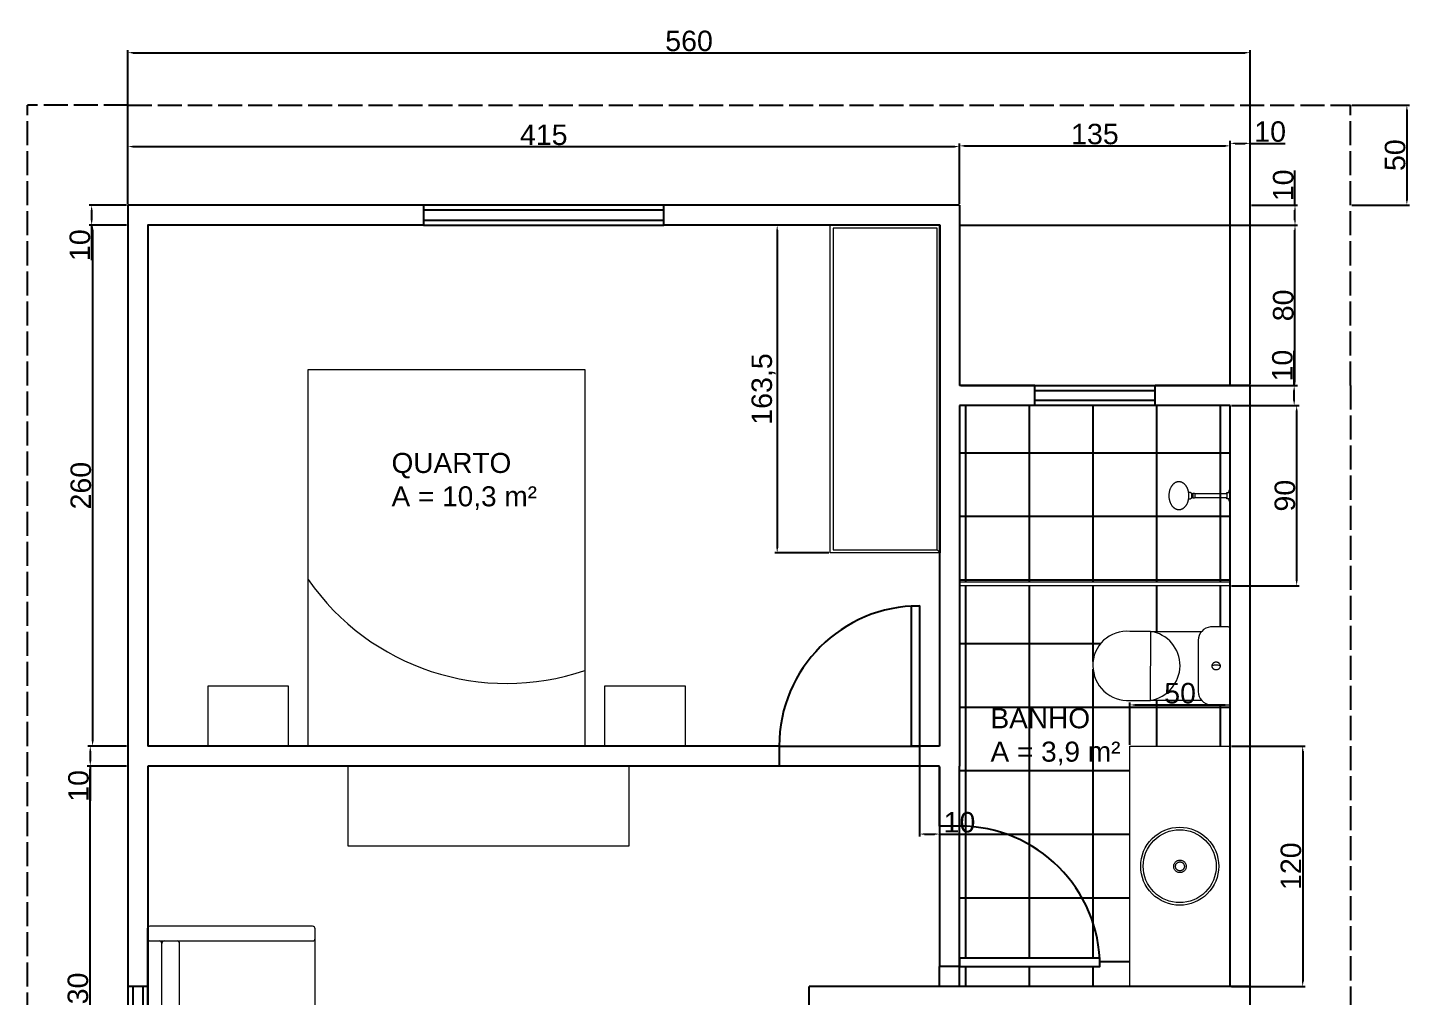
# Model space of a CAD drawing. Header units: centimetres. Extents: x 3613 to 4349, y 391 to 2339.
# Drawn here: x 3659 to 4349, y 1856 to 2339 of the extents above; entities that cross this region are included whole.
import ezdxf

# ---------------------------------------------------------------- set-up
doc = ezdxf.new("R2010")
doc.units = ezdxf.units.CM
doc.set_wipeout_variables(frame=1)
doc.linetypes.add('ACAD_ISO02W100', pattern=[15, 12, -3])
for name, color, linetype in [('alvenaria', 240, 'Continuous'), ('cotas', 255, 'Continuous'), ('hachura', 248, 'Continuous'), ('janelas', 130, 'Continuous'), ('piso', 98, 'Continuous'), ('portas', 170, 'Continuous'), ('proj cobertura', 136, 'ACAD_ISO02W100'), ('TEXTO', 255, 'Continuous')]:
    doc.layers.add(name, color=color, linetype=linetype)
for name, color, linetype, lineweight in [('equip banheiro', 1, 'Continuous', 0), ('mobiliário', 7, 'Continuous', 0), ('móveis', 4, 'Continuous', 0), ('Plumbing-Fixtures', 7, 'Continuous', 0), ('Plumbing-Fixtures_Hachura', 7, 'Continuous', 0)]:
    doc.layers.add(name, color=color, linetype=linetype, lineweight=lineweight)
doc.styles.add('estilo1', font='arial.ttf')
doc.styles.get("Standard").update_dxf_attribs({"font": 'arial.ttf'})
doc.dimstyles.new('Cópia de ISO-25', dxfattribs={"dimtxt": 10.2, "dimasz": 2.5, "dimexe": 1.25, "dimexo": 0.625, "dimtad": 1, "dimtxsty": 'Standard', "dimcen": 2.5, "dimclrd": 256, "dimadec": 0, "dimazin": 0, "dimtfac": 1, "dimtmove": 0, "dimatfit": 3, "dimfxl": 1, "dimlwd": -1, "dimarcsym": 0})

# ---------------------------------------------------------------- blocks, each defined once
blk = doc.blocks.new('*U3')
at = {"layer": 'móveis', "color": 4, "lineweight": 0, "flags": 128}
for points in [[(-563.97, -215.47), (-563.97, -51.97), (-508.97, -51.97), (-508.97, -215.47)], [(-508.97, -215.47), (-563.97, -215.47), (-563.97, -51.97), (-508.97, -51.97), (-508.97, -215.47), (-510.47, -213.98), (-510.47, -53.45), (-562.47, -53.45), (-562.47, -213.98), (-510.47, -213.98)]]:
    blk.add_lwpolyline(points, close=True, dxfattribs=at)
blk = doc.blocks.new('*U7')
at = {"layer": 'móveis', "color": 4, "lineweight": 0, "flags": 128}
blk.add_lwpolyline([(-701.97, 33.03), (-701.97, 171.03), (-513.97, 171.03), (-513.97, 33.03)], close=True, dxfattribs=at)
at = {"layer": 'móveis', "color": 4, "lineweight": 0}
blk.add_arc((-665.69, 132.07), 120.47, 304.70795, 18.86927, dxfattribs=at)
blk = doc.blocks.new('*U13')
at = {"layer": 'móveis', "color": 4, "lineweight": 0}
for p, q in [((450.8, 66.22), (369.52, 66.22)), ((435.88, 64.95), (435.88, -71.58)), ((444.77, 64.95), (444.77, -71.58)), ((368.25, -3.31), (444.77, -3.31)), ((450.8, -72.85), (369.52, -72.85))]:
    blk.add_line(p, q, dxfattribs=at)
at = {"layer": 'móveis', "color": 4, "lineweight": 0, "flags": 128}
blk.add_lwpolyline([(368.25, -78.88, 0.198912), (368.63, -79.78, 0.198912), (369.52, -80.15), (450.8, -80.15, 0.198912), (451.7, -79.78, 0.198912), (452.07, -78.88), (452.07, -77.61), (452.07, -74.12), (452.07, 64.95), (452.07, 72.25, 0.198912), (451.7, 73.15, 0.198912), (450.8, 73.52), (369.52, 73.52, 0.198912), (368.63, 73.15, 0.198912), (368.25, 72.25), (368.25, 67.49), (368.25, -74.12), (368.25, -77.61), (368.25, -78.88)], format="xyb", close=True, dxfattribs=at)
at = {"layer": 'móveis', "color": 4, "lineweight": 0}
for centre, start, end in [((369.52, 67.49), 180, 270), ((437.15, 64.95), 90, 180), ((443.5, 64.95), 359.99999, 90), ((446.04, 64.95), 90, 180), ((450.8, 67.49), 270, 359.99999), ((450.8, 64.95), 359.99999, 90), ((369.52, -74.12), 90, 180), ((437.15, -71.58), 180, 270), ((443.5, -71.58), 270, 359.99999), ((446.04, -71.58), 180, 270), ((450.8, -71.58), 270, 359.99999), ((450.8, -74.12), 359.99999, 90)]:
    blk.add_arc(centre, 1.27, start, end, dxfattribs=at)
blk = doc.blocks.new('*U21')
at = {"layer": 'equip banheiro', "color": 1, "lineweight": 0}
for p, q in [((-360.25, -200.53), (-360.25, -198.47)), ((-344.35, -200.53), (-344.35, -198.47)), ((-343.31, -200.65), (-343.31, -198.35)), ((-342.68, -200.65), (-342.68, -198.35))]:
    blk.add_line(p, q, dxfattribs=at)
at = {"layer": 'equip banheiro', "color": 1, "lineweight": 0, "flags": 128}
blk.add_lwpolyline([(-341.24, -197.57, 0.099499), (-341.24, -201.43), (-341.75, -201.26), (-341.8, -201.25), (-341.95, -201.23), (-342.11, -201.18), (-342.22, -201.12), (-342.33, -201.05), (-342.41, -200.98), (-342.5, -200.9), (-342.54, -200.85), (-342.62, -200.74), (-342.68, -200.65), (-343.31, -200.65), (-343.36, -200.68), (-343.44, -200.71), (-343.49, -200.73), (-343.55, -200.74), (-343.59, -200.75), (-343.66, -200.75), (-343.84, -200.75), (-344.01, -200.73), (-344.18, -200.66), (-344.31, -200.56), (-344.35, -200.53), (-360.25, -200.53), (-360.25, -201.05), (-360.39, -201.05), (-361.08, -201.05), (-361.12, -201.06), (-361.15, -201.07), (-361.18, -201.09), (-361.21, -201.11), (-361.24, -201.14), (-361.25, -201.17), (-361.27, -201.21), (-361.57, -202.34), (-362, -202.34), (-362, -199.5), (-362, -196.66), (-361.57, -196.66), (-361.27, -197.79), (-361.25, -197.83), (-361.24, -197.86), (-361.21, -197.89), (-361.18, -197.91), (-361.15, -197.93), (-361.12, -197.94), (-361.08, -197.95), (-360.39, -197.95), (-360.25, -197.95), (-360.25, -198.47), (-344.35, -198.47), (-344.31, -198.44), (-344.18, -198.34), (-344.01, -198.27), (-343.84, -198.25), (-343.66, -198.25), (-343.59, -198.25), (-343.55, -198.26), (-343.49, -198.27), (-343.44, -198.29), (-343.36, -198.32), (-343.31, -198.35), (-342.68, -198.35), (-342.62, -198.26), (-342.54, -198.15), (-342.5, -198.1), (-342.41, -198.02), (-342.33, -197.95), (-342.22, -197.88), (-342.11, -197.82), (-341.95, -197.77), (-341.8, -197.75), (-341.75, -197.74)], format="xyb", close=True, dxfattribs=at)
at = {"layer": 'equip banheiro', "color": 1, "lineweight": 0}
blk.add_open_spline([(-340.76, -202.98), (-341.43, -201.36), (-341.43, -197.64), (-340.09, -194.41), (-337.76, -192.55), (-335.07, -192.55), (-332.74, -194.41), (-331.4, -197.64), (-331.4, -201.36), (-332.74, -204.59), (-335.07, -206.45), (-337.76, -206.45), (-340.09, -204.59), (-340.76, -202.98)], degree=2, dxfattribs=at)
blk = doc.blocks.new('*U27')
at = {"layer": 'Plumbing-Fixtures', "color": 7, "linetype": 'Continuous', "lineweight": 0, "transparency": 33554687}
blk.add_point((-242, 33), dxfattribs=at)
at = {"color": 255, "linetype": 'Continuous', "lineweight": 0, "transparency": 33554687}
blk.add_wipeout([(-286.66, 33), (-286.57, 34.91), (-286.29, 36.8), (-285.82, 38.65), (-285.18, 40.45), (-284.36, 42.18), (-283.38, 43.82), (-282.24, 45.35), (-280.96, 46.77), (-279.54, 48.05), (-278.01, 49.19), (-276.37, 50.17), (-274.64, 50.99), (-272.84, 51.63), (-270.99, 52.1), (-269.1, 52.38), (-267.19, 52.47), (-265.28, 52.38), (-263.39, 52.1), (-261.54, 51.63), (-259.74, 50.99), (-258.01, 50.17), (-256.37, 49.19), (-254.83, 48.05), (-253.42, 46.77), (-252.14, 45.35), (-251, 43.82), (-250.01, 42.18), (-249.2, 40.45), (-248.55, 38.65), (-248.09, 36.8), (-247.81, 34.91), (-247.72, 33), (-247.81, 31.09), (-248.09, 29.2), (-248.55, 27.35), (-249.2, 25.55), (-250.01, 23.82), (-251, 22.18), (-252.14, 20.65), (-253.42, 19.23), (-254.83, 17.95), (-256.37, 16.81), (-258.01, 15.83), (-259.74, 15.01), (-261.54, 14.37), (-263.39, 13.9), (-265.28, 13.62), (-267.19, 13.53), (-269.1, 13.62), (-270.99, 13.9), (-272.84, 14.37), (-274.64, 15.01), (-276.37, 15.83), (-278.01, 16.81), (-279.54, 17.95), (-280.96, 19.23), (-282.24, 20.65), (-283.38, 22.18), (-284.36, 23.82), (-285.18, 25.55), (-285.82, 27.35), (-286.29, 29.2), (-286.57, 31.09)], dxfattribs=at).dxf.layer = 'Plumbing-Fixtures_Hachura'
at = {"layer": 'Plumbing-Fixtures', "color": 3, "linetype": 'Continuous', "lineweight": 0, "transparency": 33554687, "flags": 128}
blk.add_lwpolyline([(-286.66, 33), (-286.57, 34.91), (-286.29, 36.8), (-285.82, 38.65), (-285.18, 40.45), (-284.36, 42.18), (-283.38, 43.82), (-282.24, 45.35), (-280.96, 46.77), (-279.54, 48.05), (-278.01, 49.19), (-276.37, 50.17), (-274.64, 50.99), (-272.84, 51.63), (-270.99, 52.1), (-269.1, 52.38), (-267.19, 52.47), (-265.28, 52.38), (-263.39, 52.1), (-261.54, 51.63), (-259.74, 50.99), (-258.01, 50.17), (-256.37, 49.19), (-254.83, 48.05), (-253.42, 46.77), (-252.14, 45.35), (-251, 43.82), (-250.01, 42.18), (-249.2, 40.45), (-248.55, 38.65), (-248.09, 36.8), (-247.81, 34.91), (-247.72, 33), (-247.81, 31.09), (-248.09, 29.2), (-248.55, 27.35), (-249.2, 25.55), (-250.01, 23.82), (-251, 22.18), (-252.14, 20.65), (-253.42, 19.23), (-254.83, 17.95), (-256.37, 16.81), (-258.01, 15.83), (-259.74, 15.01), (-261.54, 14.37), (-263.39, 13.9), (-265.28, 13.62), (-267.19, 13.53), (-269.1, 13.62), (-270.99, 13.9), (-272.84, 14.37), (-274.64, 15.01), (-276.37, 15.83), (-278.01, 16.81), (-279.54, 17.95), (-280.96, 19.23), (-282.24, 20.65), (-283.38, 22.18), (-284.36, 23.82), (-285.18, 25.55), (-285.82, 27.35), (-286.29, 29.2), (-286.57, 31.09)], close=True, dxfattribs=at)
at = {"color": 255, "linetype": 'Continuous', "lineweight": 0, "transparency": 33554687}
blk.add_wipeout([(-285.39, 33), (-285.3, 34.78), (-285.04, 36.55), (-284.61, 38.28), (-284.01, 39.97), (-283.24, 41.58), (-282.32, 43.11), (-281.26, 44.55), (-280.06, 45.87), (-278.74, 47.07), (-277.3, 48.14), (-275.77, 49.05), (-274.15, 49.82), (-272.47, 50.42), (-270.74, 50.85), (-268.97, 51.12), (-267.19, 51.2), (-265.4, 51.12), (-263.64, 50.85), (-261.9, 50.42), (-260.22, 49.82), (-258.61, 49.05), (-257.08, 48.14), (-255.64, 47.07), (-254.32, 45.87), (-253.12, 44.55), (-252.05, 43.11), (-251.13, 41.58), (-250.37, 39.97), (-249.77, 38.28), (-249.33, 36.55), (-249.07, 34.78), (-248.99, 33), (-249.07, 31.22), (-249.33, 29.45), (-249.77, 27.72), (-250.37, 26.03), (-251.13, 24.42), (-252.05, 22.89), (-253.12, 21.45), (-254.32, 20.13), (-255.64, 18.93), (-257.08, 17.86), (-258.61, 16.95), (-260.22, 16.18), (-261.9, 15.58), (-263.64, 15.15), (-265.4, 14.88), (-267.19, 14.8), (-268.97, 14.88), (-270.74, 15.15), (-272.47, 15.58), (-274.15, 16.18), (-275.77, 16.95), (-277.3, 17.86), (-278.74, 18.93), (-280.06, 20.13), (-281.26, 21.45), (-282.32, 22.89), (-283.24, 24.42), (-284.01, 26.03), (-284.61, 27.72), (-285.04, 29.45), (-285.3, 31.22)], dxfattribs=at).dxf.layer = 'Plumbing-Fixtures_Hachura'
at = {"layer": 'Plumbing-Fixtures', "color": 17, "linetype": 'Continuous', "lineweight": 0, "transparency": 33554687, "flags": 128}
blk.add_lwpolyline([(-285.39, 33), (-285.3, 34.78), (-285.04, 36.55), (-284.61, 38.28), (-284.01, 39.97), (-283.24, 41.58), (-282.32, 43.11), (-281.26, 44.55), (-280.06, 45.87), (-278.74, 47.07), (-277.3, 48.14), (-275.77, 49.05), (-274.15, 49.82), (-272.47, 50.42), (-270.74, 50.85), (-268.97, 51.12), (-267.19, 51.2), (-265.4, 51.12), (-263.64, 50.85), (-261.9, 50.42), (-260.22, 49.82), (-258.61, 49.05), (-257.08, 48.14), (-255.64, 47.07), (-254.32, 45.87), (-253.12, 44.55), (-252.05, 43.11), (-251.13, 41.58), (-250.37, 39.97), (-249.77, 38.28), (-249.33, 36.55), (-249.07, 34.78), (-248.99, 33), (-249.07, 31.22), (-249.33, 29.45), (-249.77, 27.72), (-250.37, 26.03), (-251.13, 24.42), (-252.05, 22.89), (-253.12, 21.45), (-254.32, 20.13), (-255.64, 18.93), (-257.08, 17.86), (-258.61, 16.95), (-260.22, 16.18), (-261.9, 15.58), (-263.64, 15.15), (-265.4, 14.88), (-267.19, 14.8), (-268.97, 14.88), (-270.74, 15.15), (-272.47, 15.58), (-274.15, 16.18), (-275.77, 16.95), (-277.3, 17.86), (-278.74, 18.93), (-280.06, 20.13), (-281.26, 21.45), (-282.32, 22.89), (-283.24, 24.42), (-284.01, 26.03), (-284.61, 27.72), (-285.04, 29.45), (-285.3, 31.22)], close=True, dxfattribs=at)
at = {"layer": 'mobiliário', "color": 0, "flags": 1}
for tag in ['instanceID', 'prm0_value', 'prm1_value', 'prm2_value', 'prm3_value', 'prm4_value', 'prm5_value', 'prm6_value', 'prm7_value', 'prm8_value', 'prm9_value', 'Item_Short_Name', 'Item_Description', 'Manufacturer', 'Part_Number', 'Quantity-Imperial', 'Unit-Imperial', 'Quantity-Metric', 'Unit-Metric', 'ID-CSI_Masterformat', 'ID-CSI_Uniformat', 'ID-CI_SfB', 'ID-UniClass', 'ID-User_Defined', 'IFC_UUID', 'prm0_name', 'prm0_type', 'prm1_name', 'prm1_type', 'prm2_name', 'prm2_type', 'prm3_name', 'prm3_type', 'prm4_name', 'prm4_type', 'prm5_name', 'prm5_type', 'prm6_name', 'prm6_type', 'prm7_name', 'prm7_type', 'prm8_name', 'prm8_type', 'prm9_name', 'prm9_type']:
    blk.add_attdef(tag, (-286.66, 13.53), '', height=0.018, dxfattribs=at)
at = {"color": 255, "linetype": 'Continuous', "lineweight": 0, "transparency": 33554687}
blk.add_wipeout([(-263.96, 32.89), (-263.97, 32.59), (-264.02, 32.28), (-264.09, 31.99), (-264.2, 31.7), (-264.33, 31.42), (-264.49, 31.16), (-264.67, 30.91), (-264.87, 30.69), (-265.1, 30.48), (-265.35, 30.3), (-265.61, 30.14), (-265.89, 30.01), (-266.17, 29.91), (-266.47, 29.83), (-266.77, 29.79), (-267.08, 29.78), (-267.39, 29.79), (-267.69, 29.84), (-267.98, 29.91), (-268.27, 30.01), (-268.55, 30.14), (-268.81, 30.3), (-269.06, 30.48), (-269.28, 30.69), (-269.49, 30.92), (-269.67, 31.16), (-269.83, 31.43), (-269.96, 31.7), (-270.06, 31.99), (-270.14, 32.29), (-270.18, 32.59), (-270.2, 32.9), (-270.18, 33.2), (-270.14, 33.51), (-270.06, 33.8), (-269.96, 34.09), (-269.83, 34.37), (-269.67, 34.63), (-269.49, 34.87), (-269.28, 35.1), (-269.05, 35.31), (-268.81, 35.49), (-268.54, 35.65), (-268.27, 35.78), (-267.98, 35.88), (-267.68, 35.95), (-267.38, 36), (-267.07, 36.01), (-266.77, 36), (-266.47, 35.95), (-266.17, 35.88), (-265.88, 35.77), (-265.6, 35.64), (-265.34, 35.49), (-265.1, 35.3), (-264.87, 35.1), (-264.66, 34.87), (-264.48, 34.62), (-264.33, 34.36), (-264.19, 34.09), (-264.09, 33.8), (-264.02, 33.5), (-263.97, 33.2)], dxfattribs=at).dxf.layer = 'Plumbing-Fixtures_Hachura'
at = {"layer": 'Plumbing-Fixtures', "color": 17, "linetype": 'Continuous', "lineweight": 0, "transparency": 33554687, "flags": 128}
blk.add_lwpolyline([(-263.96, 32.89), (-263.97, 32.59), (-264.02, 32.28), (-264.09, 31.99), (-264.2, 31.7), (-264.33, 31.42), (-264.49, 31.16), (-264.67, 30.91), (-264.87, 30.69), (-265.1, 30.48), (-265.35, 30.3), (-265.61, 30.14), (-265.89, 30.01), (-266.17, 29.91), (-266.47, 29.83), (-266.77, 29.79), (-267.08, 29.78), (-267.39, 29.79), (-267.69, 29.84), (-267.98, 29.91), (-268.27, 30.01), (-268.55, 30.14), (-268.81, 30.3), (-269.06, 30.48), (-269.28, 30.69), (-269.49, 30.92), (-269.67, 31.16), (-269.83, 31.43), (-269.96, 31.7), (-270.06, 31.99), (-270.14, 32.29), (-270.18, 32.59), (-270.2, 32.9), (-270.18, 33.2), (-270.14, 33.51), (-270.06, 33.8), (-269.96, 34.09), (-269.83, 34.37), (-269.67, 34.63), (-269.49, 34.87), (-269.28, 35.1), (-269.05, 35.31), (-268.81, 35.49), (-268.54, 35.65), (-268.27, 35.78), (-267.98, 35.88), (-267.68, 35.95), (-267.38, 36), (-267.07, 36.01), (-266.77, 36), (-266.47, 35.95), (-266.17, 35.88), (-265.88, 35.77), (-265.6, 35.64), (-265.34, 35.49), (-265.1, 35.3), (-264.87, 35.1), (-264.66, 34.87), (-264.48, 34.62), (-264.33, 34.36), (-264.19, 34.09), (-264.09, 33.8), (-264.02, 33.5), (-263.97, 33.2)], close=True, dxfattribs=at)
at = {"color": 255, "linetype": 'Continuous', "lineweight": 0, "transparency": 33554687}
blk.add_wipeout([(-264.86, 32.89), (-264.87, 32.68), (-264.9, 32.46), (-264.95, 32.25), (-265.02, 32.04), (-265.12, 31.85), (-265.23, 31.66), (-265.36, 31.49), (-265.51, 31.32), (-265.67, 31.18), (-265.84, 31.05), (-266.03, 30.94), (-266.23, 30.84), (-266.43, 30.77), (-266.64, 30.72), (-266.86, 30.68), (-267.08, 30.67), (-267.29, 30.68), (-267.51, 30.72), (-267.72, 30.77), (-267.93, 30.84), (-268.12, 30.94), (-268.31, 31.05), (-268.49, 31.18), (-268.65, 31.32), (-268.79, 31.49), (-268.92, 31.66), (-269.04, 31.85), (-269.13, 32.04), (-269.2, 32.25), (-269.26, 32.46), (-269.29, 32.68), (-269.3, 32.89), (-269.29, 33.11), (-269.26, 33.33), (-269.2, 33.54), (-269.13, 33.74), (-269.04, 33.94), (-268.92, 34.13), (-268.79, 34.3), (-268.65, 34.46), (-268.49, 34.61), (-268.31, 34.74), (-268.12, 34.85), (-267.93, 34.95), (-267.72, 35.02), (-267.51, 35.07), (-267.29, 35.1), (-267.08, 35.12), (-266.86, 35.1), (-266.64, 35.07), (-266.43, 35.02), (-266.23, 34.95), (-266.03, 34.85), (-265.84, 34.74), (-265.67, 34.61), (-265.51, 34.46), (-265.36, 34.3), (-265.23, 34.13), (-265.12, 33.94), (-265.02, 33.74), (-264.95, 33.54), (-264.9, 33.33), (-264.87, 33.11)], dxfattribs=at).dxf.layer = 'Plumbing-Fixtures_Hachura'
at = {"layer": 'Plumbing-Fixtures', "color": 17, "linetype": 'Continuous', "lineweight": 0, "transparency": 33554687, "flags": 128}
blk.add_lwpolyline([(-264.86, 32.89), (-264.87, 32.68), (-264.9, 32.46), (-264.95, 32.25), (-265.02, 32.04), (-265.12, 31.85), (-265.23, 31.66), (-265.36, 31.49), (-265.51, 31.32), (-265.67, 31.18), (-265.84, 31.05), (-266.03, 30.94), (-266.23, 30.84), (-266.43, 30.77), (-266.64, 30.72), (-266.86, 30.68), (-267.08, 30.67), (-267.29, 30.68), (-267.51, 30.72), (-267.72, 30.77), (-267.93, 30.84), (-268.12, 30.94), (-268.31, 31.05), (-268.49, 31.18), (-268.65, 31.32), (-268.79, 31.49), (-268.92, 31.66), (-269.04, 31.85), (-269.13, 32.04), (-269.2, 32.25), (-269.26, 32.46), (-269.29, 32.68), (-269.3, 32.89), (-269.29, 33.11), (-269.26, 33.33), (-269.2, 33.54), (-269.13, 33.74), (-269.04, 33.94), (-268.92, 34.13), (-268.79, 34.3), (-268.65, 34.46), (-268.49, 34.61), (-268.31, 34.74), (-268.12, 34.85), (-267.93, 34.95), (-267.72, 35.02), (-267.51, 35.07), (-267.29, 35.1), (-267.08, 35.12), (-266.86, 35.1), (-266.64, 35.07), (-266.43, 35.02), (-266.23, 34.95), (-266.03, 34.85), (-265.84, 34.74), (-265.67, 34.61), (-265.51, 34.46), (-265.36, 34.3), (-265.23, 34.13), (-265.12, 33.94), (-265.02, 33.74), (-264.95, 33.54), (-264.9, 33.33), (-264.87, 33.11)], close=True, dxfattribs=at)
blk = doc.blocks.new('*D43')
at = {"layer": 'cotas', "color": 0, "lineweight": -2, "transparency": 16777216}
for p, q in [((3709.43, 2251.44), (3709.43, 2328.22)), ((4269.43, 2251.44), (4269.43, 2328.22))]:
    blk.add_line(p, q, dxfattribs=at)
at = {"layer": 'cotas', "transparency": 16777216}
blk.add_line((3711.93, 2326.97), (4266.93, 2326.97), dxfattribs=at)
for points in [[(3711.93, 2327.39), (3711.93, 2326.56), (3709.43, 2326.97)], [(4266.93, 2327.39), (4266.93, 2326.56), (4269.43, 2326.97)]]:
    blk.add_solid(points, dxfattribs=at)
at = {"layer": 'Defpoints', "color": 0, "transparency": 16777216}
for p in [(4269.43, 2326.97), (3709.43, 2250.81), (4269.43, 2250.81)]:
    blk.add_point(p, dxfattribs=at)
at = {"layer": 'cotas', "color": 0, "transparency": 16777216, "insert": (3989.43, 2332.81), "char_height": 10.2, "attachment_point": 5}
blk.add_mtext('560', dxfattribs=at)
blk = doc.blocks.new('*D44')
at = {"layer": 'cotas', "color": 0, "lineweight": -2, "transparency": 16777216}
for p, q in [((3709.43, 2251.44), (3709.43, 2281.35)), ((4124.43, 2251.44), (4124.43, 2281.35))]:
    blk.add_line(p, q, dxfattribs=at)
at = {"layer": 'cotas', "transparency": 16777216}
blk.add_line((3711.93, 2280.1), (4121.93, 2280.1), dxfattribs=at)
for points in [[(3711.93, 2280.52), (3711.93, 2279.68), (3709.43, 2280.1)], [(4121.93, 2280.52), (4121.93, 2279.68), (4124.43, 2280.1)]]:
    blk.add_solid(points, dxfattribs=at)
at = {"layer": 'Defpoints', "color": 0, "transparency": 16777216}
for p in [(4124.43, 2280.1), (3709.43, 2250.81), (4124.43, 2250.81)]:
    blk.add_point(p, dxfattribs=at)
at = {"layer": 'cotas', "color": 0, "transparency": 16777216, "insert": (3916.93, 2285.93), "char_height": 10.2, "attachment_point": 5}
blk.add_mtext('415', dxfattribs=at)
blk = doc.blocks.new('*D45')
at = {"layer": 'cotas', "color": 0, "lineweight": -2, "transparency": 16777216}
for p, q in [((4059.14, 2240.81), (4032.16, 2240.81)), ((4059.14, 2077.31), (4032.16, 2077.31))]:
    blk.add_line(p, q, dxfattribs=at)
at = {"layer": 'cotas', "transparency": 16777216}
blk.add_line((4033.41, 2238.31), (4033.41, 2079.81), dxfattribs=at)
for points in [[(4032.99, 2238.31), (4033.82, 2238.31), (4033.41, 2240.81)], [(4032.99, 2079.81), (4033.82, 2079.81), (4033.41, 2077.31)]]:
    blk.add_solid(points, dxfattribs=at)
at = {"layer": 'Defpoints', "color": 0, "transparency": 16777216}
for p in [(4059.77, 2240.81), (4033.41, 2077.31), (4059.77, 2077.31)]:
    blk.add_point(p, dxfattribs=at)
at = {"layer": 'cotas', "color": 0, "transparency": 16777216, "insert": (4026.65, 2159.06), "char_height": 10.2, "attachment_point": 5, "rotation": 90}
blk.add_mtext('163,5', dxfattribs=at)
blk = doc.blocks.new('*D46')
at = {"layer": 'cotas', "color": 0, "lineweight": -2, "transparency": 16777216}
for p, q in [((3708.8, 2250.81), (3690.12, 2250.81)), ((3708.8, 2240.81), (3690.12, 2240.81))]:
    blk.add_line(p, q, dxfattribs=at)
at = {"layer": 'cotas', "transparency": 16777216}
for p, q in [((3691.37, 2248.31), (3691.37, 2243.31)), ((3691.37, 2240.81), (3691.37, 2223.44))]:
    blk.add_line(p, q, dxfattribs=at)
for points in [[(3690.95, 2248.31), (3691.79, 2248.31), (3691.37, 2250.81)], [(3690.95, 2243.31), (3691.79, 2243.31), (3691.37, 2240.81)]]:
    blk.add_solid(points, dxfattribs=at)
at = {"layer": 'Defpoints', "color": 0, "transparency": 16777216}
for p in [(3709.43, 2250.81), (3691.37, 2240.81), (3709.43, 2240.81)]:
    blk.add_point(p, dxfattribs=at)
at = {"layer": 'cotas', "color": 0, "transparency": 16777216, "insert": (3685.54, 2230.88), "char_height": 10.2, "attachment_point": 5, "rotation": 90}
blk.add_mtext('10', dxfattribs=at)
blk = doc.blocks.new('*D47')
at = {"layer": 'cotas', "color": 0, "lineweight": -2, "transparency": 16777216}
for p, q in [((3708.8, 2240.81), (3690.58, 2240.81)), ((3708.8, 1980.81), (3690.58, 1980.81))]:
    blk.add_line(p, q, dxfattribs=at)
at = {"layer": 'cotas', "transparency": 16777216}
blk.add_line((3691.83, 2238.31), (3691.83, 1983.31), dxfattribs=at)
for points in [[(3691.42, 2238.31), (3692.25, 2238.31), (3691.83, 2240.81)], [(3691.42, 1983.31), (3692.25, 1983.31), (3691.83, 1980.81)]]:
    blk.add_solid(points, dxfattribs=at)
at = {"layer": 'Defpoints', "color": 0, "transparency": 16777216}
for p in [(3709.43, 2240.81), (3691.83, 1980.81), (3709.43, 1980.81)]:
    blk.add_point(p, dxfattribs=at)
at = {"layer": 'cotas', "color": 0, "transparency": 16777216, "insert": (3686, 2110.81), "char_height": 10.2, "attachment_point": 5, "rotation": 90}
blk.add_mtext('260', dxfattribs=at)
blk = doc.blocks.new('*D48')
at = {"layer": 'cotas', "color": 0, "lineweight": -2, "transparency": 16777216}
for p, q in [((3708.8, 1980.81), (3689.44, 1980.81)), ((3708.8, 1970.81), (3689.44, 1970.81))]:
    blk.add_line(p, q, dxfattribs=at)
at = {"layer": 'cotas', "transparency": 16777216}
for p, q in [((3690.69, 1978.31), (3690.69, 1973.31)), ((3690.69, 1970.81), (3690.69, 1953.44))]:
    blk.add_line(p, q, dxfattribs=at)
for points in [[(3690.27, 1978.31), (3691.1, 1978.31), (3690.69, 1980.81)], [(3690.27, 1973.31), (3691.1, 1973.31), (3690.69, 1970.81)]]:
    blk.add_solid(points, dxfattribs=at)
at = {"layer": 'Defpoints', "color": 0, "transparency": 16777216}
for p in [(3709.43, 1980.81), (3690.69, 1970.81), (3709.43, 1970.81)]:
    blk.add_point(p, dxfattribs=at)
at = {"layer": 'cotas', "color": 0, "transparency": 16777216, "insert": (3684.85, 1960.88), "char_height": 10.2, "attachment_point": 5, "rotation": 90}
blk.add_mtext('10', dxfattribs=at)
blk = doc.blocks.new('*D49')
at = {"layer": 'cotas', "color": 0, "lineweight": -2, "transparency": 16777216}
for p, q in [((3708.8, 1970.81), (3689.13, 1970.81)), ((3708.8, 1740.81), (3689.13, 1740.81))]:
    blk.add_line(p, q, dxfattribs=at)
at = {"layer": 'cotas', "transparency": 16777216}
blk.add_line((3690.38, 1968.31), (3690.38, 1743.31), dxfattribs=at)
for points in [[(3689.97, 1968.31), (3690.8, 1968.31), (3690.38, 1970.81)], [(3689.97, 1743.31), (3690.8, 1743.31), (3690.38, 1740.81)]]:
    blk.add_solid(points, dxfattribs=at)
at = {"layer": 'Defpoints', "color": 0, "transparency": 16777216}
for p in [(3709.43, 1970.81), (3690.38, 1740.81), (3709.43, 1740.81)]:
    blk.add_point(p, dxfattribs=at)
at = {"layer": 'cotas', "color": 0, "transparency": 16777216, "insert": (3684.55, 1855.81), "char_height": 10.2, "attachment_point": 5, "rotation": 90}
blk.add_mtext('230', dxfattribs=at)
blk = doc.blocks.new('*D54')
at = {"layer": 'cotas', "color": 0, "lineweight": -2, "transparency": 16777216}
for p, q in [((4320.05, 2300.81), (4348.82, 2300.81)), ((4320.05, 2250.81), (4348.82, 2250.81))]:
    blk.add_line(p, q, dxfattribs=at)
at = {"layer": 'cotas', "transparency": 16777216}
blk.add_line((4347.57, 2298.31), (4347.57, 2253.31), dxfattribs=at)
for points in [[(4347.16, 2298.31), (4347.99, 2298.31), (4347.57, 2300.81)], [(4347.16, 2253.31), (4347.99, 2253.31), (4347.57, 2250.81)]]:
    blk.add_solid(points, dxfattribs=at)
at = {"layer": 'Defpoints', "color": 0, "transparency": 16777216}
for p in [(4319.43, 2300.81), (4319.43, 2250.81), (4347.57, 2250.81)]:
    blk.add_point(p, dxfattribs=at)
at = {"layer": 'cotas', "color": 0, "transparency": 16777216, "insert": (4341.74, 2275.81), "char_height": 10.2, "attachment_point": 5, "rotation": 90}
blk.add_mtext('50', dxfattribs=at)
blk = doc.blocks.new('*D55')
at = {"layer": 'cotas', "color": 0, "lineweight": -2, "transparency": 16777216}
for p, q in [((4124.43, 2251.44), (4124.43, 2281.71)), ((4259.43, 2251.44), (4259.43, 2281.71))]:
    blk.add_line(p, q, dxfattribs=at)
at = {"layer": 'cotas', "transparency": 16777216}
blk.add_line((4126.93, 2280.46), (4256.93, 2280.46), dxfattribs=at)
for points in [[(4126.93, 2280.88), (4126.93, 2280.04), (4124.43, 2280.46)], [(4256.93, 2280.88), (4256.93, 2280.04), (4259.43, 2280.46)]]:
    blk.add_solid(points, dxfattribs=at)
at = {"layer": 'Defpoints', "color": 0, "transparency": 16777216}
for p in [(4259.43, 2280.46), (4124.43, 2250.81), (4259.43, 2250.81)]:
    blk.add_point(p, dxfattribs=at)
at = {"layer": 'cotas', "color": 0, "transparency": 16777216, "insert": (4191.93, 2286.3), "char_height": 10.2, "attachment_point": 5}
blk.add_mtext('135', dxfattribs=at)
blk = doc.blocks.new('*D56')
at = {"layer": 'cotas', "color": 0, "lineweight": -2, "transparency": 16777216}
for p, q in [((4259.43, 2161.44), (4259.43, 2282.96)), ((4269.43, 2161.44), (4269.43, 2282.96))]:
    blk.add_line(p, q, dxfattribs=at)
at = {"layer": 'cotas', "transparency": 16777216}
for p, q in [((4261.93, 2281.71), (4266.93, 2281.71)), ((4269.43, 2281.71), (4286.79, 2281.71))]:
    blk.add_line(p, q, dxfattribs=at)
for points in [[(4261.93, 2282.13), (4261.93, 2281.29), (4259.43, 2281.71)], [(4266.93, 2282.13), (4266.93, 2281.29), (4269.43, 2281.71)]]:
    blk.add_solid(points, dxfattribs=at)
at = {"layer": 'Defpoints', "color": 0, "transparency": 16777216}
for p in [(4269.43, 2281.71), (4259.43, 2160.81), (4269.43, 2160.81)]:
    blk.add_point(p, dxfattribs=at)
at = {"layer": 'cotas', "color": 0, "transparency": 16777216, "insert": (4279.36, 2287.54), "char_height": 10.2, "attachment_point": 5}
blk.add_mtext('10', dxfattribs=at)
blk = doc.blocks.new('*D57')
at = {"layer": 'cotas', "transparency": 16777216}
for p, q in [((4291.76, 2250.81), (4291.76, 2268.18)), ((4291.76, 2243.31), (4291.76, 2248.31))]:
    blk.add_line(p, q, dxfattribs=at)
at = {"layer": 'cotas', "color": 0, "lineweight": -2, "transparency": 16777216}
for p, q in [((4270.05, 2250.81), (4293.01, 2250.81)), ((4270.05, 2240.81), (4293.01, 2240.81))]:
    blk.add_line(p, q, dxfattribs=at)
at = {"layer": 'cotas', "transparency": 16777216}
for points in [[(4291.35, 2248.31), (4292.18, 2248.31), (4291.76, 2250.81)], [(4291.35, 2243.31), (4292.18, 2243.31), (4291.76, 2240.81)]]:
    blk.add_solid(points, dxfattribs=at)
at = {"layer": 'Defpoints', "color": 0, "transparency": 16777216}
for p in [(4269.43, 2250.81), (4291.76, 2250.81), (4269.43, 2240.81)]:
    blk.add_point(p, dxfattribs=at)
at = {"layer": 'cotas', "color": 0, "transparency": 16777216, "insert": (4285.93, 2260.74), "char_height": 10.2, "attachment_point": 5, "rotation": 90}
blk.add_mtext('10', dxfattribs=at)
blk = doc.blocks.new('*D58')
at = {"layer": 'cotas', "color": 0, "lineweight": -2, "transparency": 16777216}
for p, q in [((4125.05, 2240.81), (4293.01, 2240.81)), ((4125.05, 2160.81), (4293.01, 2160.81))]:
    blk.add_line(p, q, dxfattribs=at)
at = {"layer": 'cotas', "transparency": 16777216}
blk.add_line((4291.76, 2163.31), (4291.76, 2238.31), dxfattribs=at)
for points in [[(4291.35, 2238.31), (4292.18, 2238.31), (4291.76, 2240.81)], [(4291.35, 2163.31), (4292.18, 2163.31), (4291.76, 2160.81)]]:
    blk.add_solid(points, dxfattribs=at)
at = {"layer": 'Defpoints', "color": 0, "transparency": 16777216}
for p in [(4124.43, 2240.81), (4291.76, 2240.81), (4124.43, 2160.81)]:
    blk.add_point(p, dxfattribs=at)
at = {"layer": 'cotas', "color": 0, "transparency": 16777216, "insert": (4285.93, 2200.81), "char_height": 10.2, "attachment_point": 5, "rotation": 90}
blk.add_mtext('80', dxfattribs=at)
blk = doc.blocks.new('*D59')
at = {"layer": 'cotas', "transparency": 16777216}
for p, q in [((4291.35, 2160.81), (4291.35, 2178.18)), ((4291.35, 2153.31), (4291.35, 2158.31))]:
    blk.add_line(p, q, dxfattribs=at)
at = {"layer": 'cotas', "color": 0, "lineweight": -2, "transparency": 16777216}
for p, q in [((4260.05, 2160.81), (4292.6, 2160.81)), ((4260.05, 2150.81), (4292.6, 2150.81))]:
    blk.add_line(p, q, dxfattribs=at)
at = {"layer": 'cotas', "transparency": 16777216}
for points in [[(4290.93, 2158.31), (4291.76, 2158.31), (4291.35, 2160.81)], [(4290.93, 2153.31), (4291.76, 2153.31), (4291.35, 2150.81)]]:
    blk.add_solid(points, dxfattribs=at)
at = {"layer": 'Defpoints', "color": 0, "transparency": 16777216}
for p in [(4259.43, 2160.81), (4291.35, 2160.81), (4259.43, 2150.81)]:
    blk.add_point(p, dxfattribs=at)
at = {"layer": 'cotas', "color": 0, "transparency": 16777216, "insert": (4285.51, 2170.74), "char_height": 10.2, "attachment_point": 5, "rotation": 90}
blk.add_mtext('10', dxfattribs=at)
blk = doc.blocks.new('*D60')
at = {"layer": 'cotas', "color": 0, "lineweight": -2, "transparency": 16777216}
for p, q in [((4260.05, 2150.81), (4293.85, 2150.81)), ((4260.05, 2060.81), (4293.85, 2060.81))]:
    blk.add_line(p, q, dxfattribs=at)
at = {"layer": 'cotas', "transparency": 16777216}
blk.add_line((4292.6, 2063.31), (4292.6, 2148.31), dxfattribs=at)
for points in [[(4292.18, 2148.31), (4293.01, 2148.31), (4292.6, 2150.81)], [(4292.18, 2063.31), (4293.01, 2063.31), (4292.6, 2060.81)]]:
    blk.add_solid(points, dxfattribs=at)
at = {"layer": 'Defpoints', "color": 0, "transparency": 16777216}
for p in [(4259.43, 2150.81), (4292.6, 2150.81), (4259.43, 2060.81)]:
    blk.add_point(p, dxfattribs=at)
at = {"layer": 'cotas', "color": 0, "transparency": 16777216, "insert": (4286.76, 2105.81), "char_height": 10.2, "attachment_point": 5, "rotation": 90}
blk.add_mtext('90', dxfattribs=at)
blk = doc.blocks.new('*D61')
at = {"layer": 'cotas', "color": 0, "lineweight": -2, "transparency": 16777216}
for p, q in [((4260.05, 1980.81), (4296.85, 1980.81)), ((4260.05, 1860.81), (4296.85, 1860.81))]:
    blk.add_line(p, q, dxfattribs=at)
at = {"layer": 'cotas', "transparency": 16777216}
blk.add_line((4295.6, 1978.31), (4295.6, 1863.31), dxfattribs=at)
for points in [[(4295.19, 1978.31), (4296.02, 1978.31), (4295.6, 1980.81)], [(4295.19, 1863.31), (4296.02, 1863.31), (4295.6, 1860.81)]]:
    blk.add_solid(points, dxfattribs=at)
at = {"layer": 'Defpoints', "color": 0, "transparency": 16777216}
for p in [(4259.43, 1980.81), (4259.43, 1860.81), (4295.6, 1860.81)]:
    blk.add_point(p, dxfattribs=at)
at = {"layer": 'cotas', "color": 0, "transparency": 16777216, "insert": (4289.77, 1920.81), "char_height": 10.2, "attachment_point": 5, "rotation": 90}
blk.add_mtext('120', dxfattribs=at)
blk = doc.blocks.new('*D62')
at = {"layer": 'cotas', "color": 0, "lineweight": -2, "transparency": 16777216}
for p, q in [((4209.43, 1981.44), (4209.43, 2002.56)), ((4259.43, 1981.44), (4259.43, 2002.56))]:
    blk.add_line(p, q, dxfattribs=at)
at = {"layer": 'cotas', "transparency": 16777216}
blk.add_line((4211.93, 2001.31), (4256.93, 2001.31), dxfattribs=at)
for points in [[(4211.93, 2001.73), (4211.93, 2000.89), (4209.43, 2001.31)], [(4256.93, 2001.73), (4256.93, 2000.89), (4259.43, 2001.31)]]:
    blk.add_solid(points, dxfattribs=at)
at = {"layer": 'Defpoints', "color": 0, "transparency": 16777216}
for p in [(4259.43, 2001.31), (4209.43, 1980.81), (4259.43, 1980.81)]:
    blk.add_point(p, dxfattribs=at)
at = {"layer": 'cotas', "color": 0, "transparency": 16777216, "insert": (4234.43, 2007.14), "char_height": 10.2, "attachment_point": 5}
blk.add_mtext('50', dxfattribs=at)
blk = doc.blocks.new('*D63')
at = {"layer": 'cotas', "color": 0, "lineweight": -2, "transparency": 16777216}
for p, q in [((4104.43, 1970.19), (4104.43, 1935.6)), ((4114.43, 1970.19), (4114.43, 1935.6))]:
    blk.add_line(p, q, dxfattribs=at)
at = {"layer": 'cotas', "transparency": 16777216}
for p, q in [((4106.93, 1936.85), (4111.93, 1936.85)), ((4114.43, 1936.85), (4131.79, 1936.85))]:
    blk.add_line(p, q, dxfattribs=at)
for points in [[(4106.93, 1937.27), (4106.93, 1936.44), (4104.43, 1936.85)], [(4111.93, 1937.27), (4111.93, 1936.44), (4114.43, 1936.85)]]:
    blk.add_solid(points, dxfattribs=at)
at = {"layer": 'Defpoints', "color": 0, "transparency": 16777216}
for p in [(4104.43, 1970.81), (4114.43, 1970.81), (4114.43, 1936.85)]:
    blk.add_point(p, dxfattribs=at)
at = {"layer": 'cotas', "color": 0, "transparency": 16777216, "insert": (4124.36, 1942.69), "char_height": 10.2, "attachment_point": 5}
blk.add_mtext('10', dxfattribs=at)

msp = doc.modelspace()

# ---------------------------------------------------------------- hatches: boundary and pattern name
at = {"layer": 'hachura'}
h = msp.add_hatch(dxfattribs=at)
h.set_pattern_fill('NET', color=256, scale=10)
h.paths.add_polyline_path([(4190.93, 2020.81, -0.2146404), (4196.264, 2033.582, -0.2146404), (4209.36, 2038.06), (4219.842, 2038.06), (4219.841, 2038.027), (4245.246, 2038.06, -0.1805033), (4249.609, 2040.31), (4259.427, 2040.31), (4259.427, 2060.81), (4124.427, 2060.81), (4124.427, 1970.81), (4124.427, 1940.81, -0.3975651), (4194.312, 1874.81), (4194.427, 1874.81), (4194.427, 1870.81), (4124.427, 1870.81), (4124.427, 1860.81), (4209.427, 1860.81), (4209.427, 1980.81), (4259.427, 1980.81), (4259.427, 2002.31, -0.4142136), (4258.427, 2001.31), (4249.609, 2001.31, -0.1805033), (4245.246, 2003.56), (4219.62, 2003.56), (4209.436, 2003.56, -0.2065569), (4196.461, 2008.192, -0.2065569)])
h.paths.add_polyline_path([(4259.427, 2150.81), (4221.927, 2150.81), (4161.927, 2150.81), (4124.427, 2150.81), (4124.427, 2062.81), (4259.427, 2062.81)])
edge = h.paths.add_edge_path(flags=16)
edge.add_spline(control_points=[(4238.191, 2109.286), (4238.863, 2107.673), (4238.863, 2103.947), (4237.519, 2100.721), (4235.19, 2098.858), (4232.501, 2098.858), (4230.173, 2100.721), (4228.828, 2103.947), (4228.828, 2107.673), (4230.173, 2110.899), (4232.501, 2112.762), (4235.19, 2112.762), (4237.519, 2110.899), (4238.191, 2109.286)], knot_values=[0, 0, 0, 0.0833333, 0.1666667, 0.25, 0.3333333, 0.4166667, 0.5, 0.5833333, 0.6666667, 0.75, 0.8333333, 0.9166667, 1, 1, 1], degree=2, periodic=0)
h.paths.add_polyline_path([(4124.427, 1940.81), (4124.427, 1874.81), (4194.312, 1874.81, 0.3975651)], flags=16)
h.paths.add_polyline_path([(4223.997, 1996.539), (4244.947, 1996.539), (4244.947, 2017.559), (4223.997, 2017.559)], flags=24)
h.paths.add_polyline_path([(4113.45, 1932.083), (4134.4, 1932.083), (4134.4, 1953.102), (4113.45, 1953.102)], flags=9)

# ---------------------------------------------------------------- linework, layer by layer
at = {"layer": 'alvenaria'}
for p, q in [((3856.927, 2250.81), (3856.927, 2240.81)), ((4124.427, 2250.81), (4124.427, 2240.81)), ((4114.427, 2240.81), (4114.427, 1980.81)), ((4124.427, 2240.81), (4124.427, 2160.81)), ((4161.927, 2160.81), (4124.427, 2160.81)), ((4161.927, 2150.81), (4161.927, 2160.81)), ((4269.427, 2160.81), (4221.927, 2160.81)), ((4221.927, 2150.81), (4221.927, 2160.81)), ((4161.927, 2150.81), (4124.427, 2150.81)), ((4124.427, 2150.81), (4124.427, 1970.81)), ((4259.427, 2150.81), (4221.927, 2150.81)), ((4034.427, 1980.81), (3719.427, 1980.81)), ((4034.427, 1980.81), (4034.427, 1970.81)), ((4114.427, 1980.81), (4100.427, 1980.81)), ((4104.427, 1980.81), (4104.427, 1970.81)), ((4034.427, 1970.81), (3719.427, 1970.81)), ((4114.427, 1970.81), (4104.427, 1970.81)), ((4114.427, 1940.81), (4114.427, 1970.81)), ((4124.427, 1940.81), (4124.427, 1970.81)), ((4124.427, 1940.81), (4114.427, 1940.81)), ((4114.427, 1860.81), (4114.427, 1870.81)), ((4124.427, 1870.81), (4114.427, 1870.81)), ((4124.427, 1860.81), (4124.427, 1870.81)), ((3719.427, 1860.81), (3709.427, 1860.81)), ((4124.427, 1860.81), (4049.427, 1860.81)), ((4049.427, 1850.81), (4049.427, 1860.81)), ((4269.427, 1860.81), (4124.427, 1860.81))]:
    msp.add_line(p, q, dxfattribs=at)
for points in [[(3856.927, 2250.81), (3709.427, 2250.81), (3709.427, 1860.81)], [(4124.427, 2250.81), (3976.927, 2250.81)], [(3856.927, 2240.81), (3719.427, 2240.81), (3719.427, 1980.81)], [(4114.767, 2240.81), (3976.927, 2240.81)], [(4269.427, 1840.81), (4269.427, 2160.81)], [(3719.427, 1970.81), (3719.427, 1860.81)]]:
    msp.add_lwpolyline(points, dxfattribs=at)
at = {"layer": 'equip banheiro', "color": 1, "lineweight": 0, "flags": 128}
for points in [[(4259.427, 2060.81), (4124.427, 2060.81), (4124.427, 2062.81), (4259.427, 2062.81)], [(4252.427, 2018.81), (4252.231, 2018.82), (4252.037, 2018.849), (4251.846, 2018.896), (4251.661, 2018.962), (4251.484, 2019.046), (4251.316, 2019.147), (4251.158, 2019.264), (4251.013, 2019.396), (4250.881, 2019.541), (4250.764, 2019.699), (4250.663, 2019.867), (4250.579, 2020.045), (4250.513, 2020.23), (4250.465, 2020.42), (4250.436, 2020.614), (4250.427, 2020.81), (4250.436, 2021.006), (4250.465, 2021.2), (4250.513, 2021.391), (4250.579, 2021.575), (4250.663, 2021.753), (4250.764, 2021.921), (4250.881, 2022.079), (4251.013, 2022.224), (4251.158, 2022.356), (4251.316, 2022.473), (4251.484, 2022.574), (4251.661, 2022.658), (4251.846, 2022.724), (4252.037, 2022.772), (4252.231, 2022.8), (4252.427, 2022.81), (4252.623, 2022.8), (4252.817, 2022.772), (4253.007, 2022.724), (4253.192, 2022.658), (4253.37, 2022.574), (4253.538, 2022.473), (4253.696, 2022.356), (4253.841, 2022.224), (4253.973, 2022.079), (4254.09, 2021.921), (4254.191, 2021.753), (4254.275, 2021.575), (4254.341, 2021.391), (4254.388, 2021.2), (4254.417, 2021.006), (4254.427, 2020.81), (4254.417, 2020.614), (4254.388, 2020.42), (4254.341, 2020.23), (4254.275, 2020.045), (4254.191, 2019.867), (4254.09, 2019.699), (4253.973, 2019.541), (4253.841, 2019.396), (4253.696, 2019.264), (4253.538, 2019.147), (4253.37, 2019.046), (4253.192, 2018.962), (4253.007, 2018.896), (4252.817, 2018.849), (4252.623, 2018.82)], [(4259.427, 1980.81), (4259.427, 1860.81), (4209.427, 1860.81), (4209.427, 1980.81)]]:
    msp.add_lwpolyline(points, close=True, dxfattribs=at)
for points in [[(4219.62, 2038.06), (4209.36, 2038.06, 0.2146404), (4196.264, 2033.582, 0.2146404), (4190.93, 2020.81, 0.2065569), (4196.461, 2008.192, 0.2065569), (4209.436, 2003.56), (4219.62, 2003.56)], [(4219.62, 2003.56, 0.3570742), (4234.431, 2020.81, 0.3765318), (4219.62, 2038.06)], [(4245.246, 2038.06, 0.1760958), (4243.427, 2033.622), (4243.427, 2007.999, 0.1760958), (4245.246, 2003.56)], [(4245.246, 2003.56, 0.1805033), (4249.609, 2001.31), (4258.427, 2001.31, 0.4142136), (4259.427, 2002.31), (4259.427, 2039.31, 0.4142136), (4258.427, 2040.31), (4249.609, 2040.31, 0.1805033), (4245.246, 2038.06)]]:
    msp.add_lwpolyline(points, format="xyb", dxfattribs=at)
msp.add_lwpolyline([(4245.246, 2003.56), (4245.246, 2003.56), (4219.62, 2003.56), (4219.841, 2038.027), (4245.246, 2038.06)], dxfattribs=at)
at = {"layer": 'equip banheiro', "color": 1, "lineweight": 0}
msp.add_arc((4252.427, 2016.489), 4.762, 65.163379, 114.836621, dxfattribs=at)
at = {"layer": 'janelas'}
for p, q in [((3856.927, 2250.81), (3856.927, 2240.81)), ((3976.927, 2250.81), (3856.927, 2250.81)), ((3976.927, 2248.31), (3856.927, 2248.31)), ((3976.927, 2240.81), (3976.927, 2250.81)), ((3856.927, 2243.31), (3976.927, 2243.31)), ((3856.927, 2240.81), (3976.927, 2240.81)), ((4161.927, 2160.81), (4221.927, 2160.81)), ((4161.927, 2158.31), (4221.927, 2158.31)), ((4221.927, 2153.31), (4161.927, 2153.31)), ((4221.927, 2150.81), (4161.927, 2150.81)), ((3709.427, 1860.81), (3709.427, 1740.81)), ((3711.927, 1860.81), (3711.927, 1740.81)), ((3716.927, 1860.81), (3716.927, 1740.81)), ((3719.427, 1860.81), (3719.427, 1740.81))]:
    msp.add_line(p, q, dxfattribs=at)
at = {"layer": 'móveis', "lineweight": 0, "flags": 128}
for points in [[(3749.427, 2010.81), (3789.427, 2010.81), (3789.427, 1980.81), (3749.427, 1980.81)], [(3947.427, 2010.81), (3987.427, 2010.81), (3987.427, 1980.81), (3947.427, 1980.81)]]:
    msp.add_lwpolyline(points, close=True, dxfattribs=at)
at = {"layer": 'móveis', "color": 4, "lineweight": 0, "flags": 128}
msp.add_lwpolyline([(3959.427, 1970.81), (3959.427, 1930.81), (3819.427, 1930.81), (3819.427, 1970.81)], close=True, dxfattribs=at)
at = {"layer": 'piso'}
for p, q in [((4034.427, 1980.81), (4104.427, 1980.81)), ((4104.427, 1970.81), (4034.427, 1970.81)), ((4114.427, 1940.81), (4114.427, 1870.81)), ((4124.427, 1870.81), (4124.427, 1940.81))]:
    msp.add_line(p, q, dxfattribs=at)
at = {"layer": 'portas'}
for points in [[(4104.427, 1980.81), (4100.427, 1980.81), (4100.427, 2050.81), (4104.427, 2050.81)], [(4124.427, 1870.81), (4194.427, 1870.81), (4194.427, 1874.81), (4124.427, 1874.81)]]:
    msp.add_lwpolyline(points, close=True, dxfattribs=at)
for centre, start, end in [((4104.427, 1980.81), 90, 180), ((4124.427, 1870.81), 0, 90)]:
    msp.add_arc(centre, 70, start, end, dxfattribs=at)
at = {"layer": 'proj cobertura'}
for p, q in [((3659.427, 1380.81), (3659.427, 2300.81)), ((3709.427, 2300.81), (3659.427, 2300.81)), ((3709.427, 2300.81), (4319.427, 2300.81)), ((4319.427, 2160.81), (4319.427, 2300.81)), ((4319.427, 2160.81), (4319.427, 1330.81))]:
    msp.add_line(p, q, dxfattribs=at)

# ---------------------------------------------------------------- block references
at = {"layer": 'equip banheiro', "color": 1, "rotation": 180}
msp.add_blockref('*U21', (3897.431, 1906.31), dxfattribs=at)
at = {"layer": 'móveis', "color": 4}
msp.add_blockref('*U3', (4623.736, 2292.778), dxfattribs=at)
for name, p, rotation in [('*U7', (3766.395, 1466.842), 270), ('*U13', (4171.13, 1810.661), 180)]:
    msp.add_blockref(name, p, dxfattribs=dict(at, rotation=rotation))

# ---------------------------------------------------------------- texts
at = {"layer": 'TEXTO', "char_height": 10, "attachment_point": 1, "style": 'estilo1'}
for s, insert in [('QUARTO\\PA = 10,3 m²', (3840.994, 2127.155)), ('BANHO\\PA = 3,9 m²', (4139.851, 1999.673))]:
    msp.add_mtext_dynamic_manual_height_columns(s, width=140.87985, gutter_width=12.5, heights=[0], dxfattribs=dict(at, insert=insert))

# ---------------------------------------------------------------- dimensions: what is measured, and where the dimension line sits
at = {"layer": 'cotas'}
for base, p1, p2, picture, middle in [((4269.427, 2326.973), (3709.427, 2250.81), (4269.427, 2250.81), '*D43', (3989.427, 2332.806)), ((4124.427, 2280.1), (3709.427, 2250.81), (4124.427, 2250.81), '*D44', (3916.927, 2285.933)), ((4259.427, 2280.461), (4124.427, 2250.81), (4259.427, 2250.81), '*D55', (4191.927, 2286.297)), ((4269.427, 2281.711), (4259.427, 2160.81), (4269.427, 2160.81), '*D56', (4279.36, 2287.543)), ((4259.427, 2001.31), (4209.427, 1980.81), (4259.427, 1980.81), '*D62', (4234.427, 2007.143)), ((4114.427, 1936.854), (4104.427, 1970.81), (4114.427, 1970.81), '*D63', (4124.36, 1942.687))]:
    dim = msp.add_linear_dim(base=base, p1=p1, p2=p2, dimstyle='Cópia de ISO-25', dxfattribs=at)
    dim.commit()
    dim.dimension.update_dxf_attribs({"geometry": picture, "text_midpoint": middle})
for base, p1, p2, picture, middle in [((4347.575, 2250.81), (4319.427, 2300.81), (4319.427, 2250.81), '*D54', (4341.742, 2275.81)), ((4291.764, 2250.81), (4269.427, 2240.81), (4269.427, 2250.81), '*D57', (4285.931, 2260.743)), ((3691.369, 2240.81), (3709.427, 2250.81), (3709.427, 2240.81), '*D46', (3685.536, 2230.877)), ((3691.833, 1980.81), (3709.427, 2240.81), (3709.427, 1980.81), '*D47', (3686, 2110.81)), ((4033.406, 2077.31), (4059.767, 2240.81), (4059.767, 2077.31), '*D45', (4026.652, 2159.06)), ((4291.764, 2240.81), (4124.427, 2160.81), (4124.427, 2240.81), '*D58', (4285.931, 2200.81)), ((4291.347, 2160.81), (4259.427, 2150.81), (4259.427, 2160.81), '*D59', (4285.515, 2170.743)), ((4292.597, 2150.81), (4259.427, 2060.81), (4259.427, 2150.81), '*D60', (4286.765, 2105.81)), ((3690.687, 1970.81), (3709.427, 1980.81), (3709.427, 1970.81), '*D48', (3684.854, 1960.877)), ((3690.383, 1740.81), (3709.427, 1970.81), (3709.427, 1740.81), '*D49', (3684.547, 1855.81))]:
    dim = msp.add_linear_dim(base=base, p1=p1, p2=p2, angle=90, dimstyle='Cópia de ISO-25', dxfattribs=at)
    dim.commit()
    dim.dimension.update_dxf_attribs({"geometry": picture, "text_midpoint": middle})

# ---------------------------------------------------------------- next in the draw order: block references
at = {"layer": 'equip banheiro'}
msp.add_blockref('*U27', (4501.427, 1887.81), dxfattribs=at)

# ---------------------------------------------------------------- next in the draw order: linework, layer by layer
at = {"layer": 'alvenaria'}
msp.add_lwpolyline([(4259.427, 1860.81), (4259.427, 2150.81)], dxfattribs=at)

# ---------------------------------------------------------------- next in the draw order: dimensions: what is measured, and where the dimension line sits
at = {"layer": 'cotas'}
dim = msp.add_linear_dim(base=(4295.605, 1860.81), p1=(4259.427, 1980.81), p2=(4259.427, 1860.81), angle=90, dimstyle='Cópia de ISO-25', dxfattribs=at)
dim.commit()
dim.dimension.update_dxf_attribs({"geometry": '*D61', "text_midpoint": (4289.772, 1920.81)})

doc.saveas('drawing.dxf')
